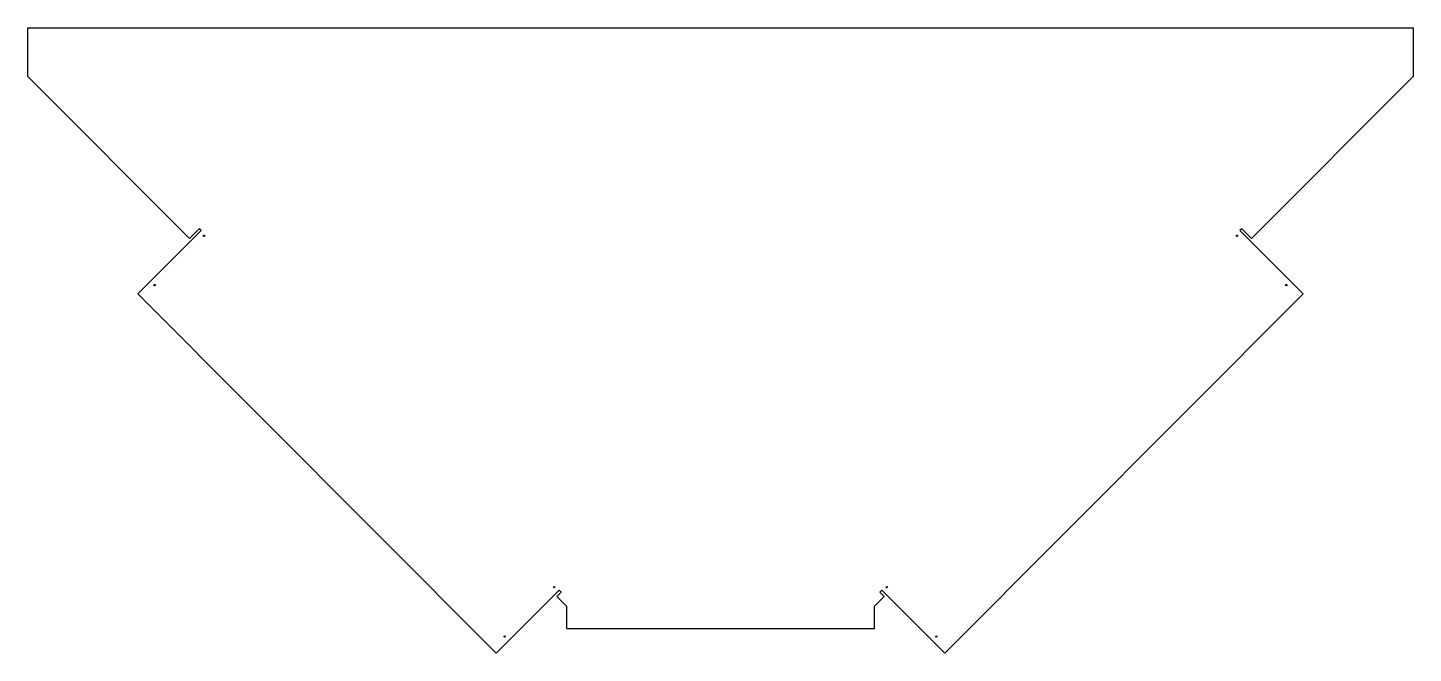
# Model space of a CAD drawing. Header units: millimetres. Extents: x 20 to 792, y 25 to 373.
import ezdxf

# ---------------------------------------------------------------- set-up
doc = ezdxf.new("R2010")
doc.units = ezdxf.units.MM

msp = doc.modelspace()

# ---------------------------------------------------------------- linework, layer by layer
at = {"color": 7, "linetype": 'Continuous', "lineweight": 25}
for p, q in [((20, 345.9), (20, 373.15)), ((20, 373.15), (792.26, 373.15)), ((792.26, 373.15), (792.26, 345.9)), ((110.14, 255.77), (20, 345.9)), ((792.26, 345.9), (702.12, 255.77)), ((116.65, 260.14), (81.37, 224.97)), ((115.59, 261.2), (110.14, 255.77)), ((116.65, 260.14), (115.59, 261.2)), ((696.67, 261.2), (695.61, 260.14)), ((730.89, 224.97), (695.61, 260.14)), ((702.12, 255.77), (696.67, 261.2)), ((281.01, 24.69), (81.37, 224.97)), ((730.89, 224.97), (531.25, 24.69)), ((281.01, 24.69), (316.29, 59.85)), ((314.87, 56.32), (317.35, 58.79)), ((320.4, 50.78), (314.87, 56.32)), ((317.35, 58.79), (316.29, 59.85)), ((497.39, 56.32), (491.86, 50.78)), ((495.97, 59.85), (494.91, 58.79)), ((494.91, 58.79), (497.39, 56.32)), ((495.97, 59.85), (531.25, 24.69)), ((320.4, 38.22), (320.4, 50.78)), ((491.86, 50.78), (491.86, 38.22)), ((491.86, 38.22), (320.4, 38.22))]:
    msp.add_line(p, q, dxfattribs=at)
for centre in [(118.27, 257.28), (693.99, 257.28), (90.73, 229.82), (721.53, 229.82), (313.43, 61.49), (498.83, 61.49), (285.89, 34.03), (526.37, 34.03)]:
    msp.add_circle(centre, 0.381, dxfattribs=at)

doc.saveas('drawing.dxf')
